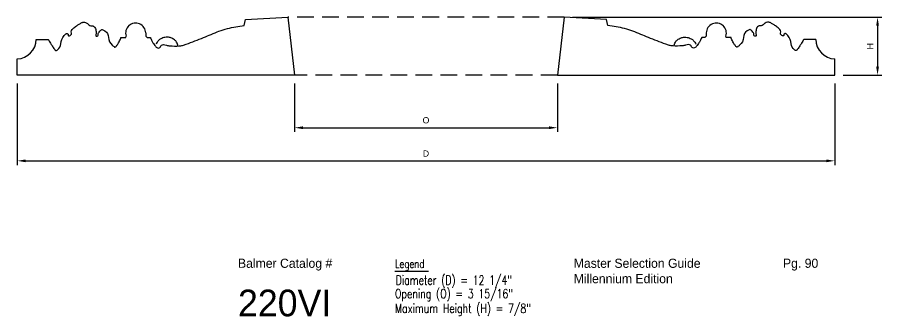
# Model space of a CAD drawing. Header units: millimetres. Extents: x 96 to 279, y 61 to 183.
# Drawn here: x 261.11 to 274.06, y 61.1 to 65.59 of the extents above; entities that cross this region are included whole.
import ezdxf

# ---------------------------------------------------------------- set-up
doc = ezdxf.new("R2010")
doc.units = ezdxf.units.MM
doc.linetypes.add('HIDDEN', pattern=[0.375, 0.25, -0.125])
doc.layers.add('DIMENSIONS', color=4, linetype='Continuous')
doc.styles.add('GENERLNARROW', font='ROMANS.shx', dxfattribs={"width": 0.75, "height": 0.068359})
doc.styles.add('ROMANS', font='TXT')
doc.styles.get("Standard").update_dxf_attribs({"font": 'arial.ttf'})
doc.dimstyles.new('BALMER1', dxfattribs={"dimscale": 0, "dimtxt": 0.09375, "dimasz": 0.125, "dimexe": 0.0625, "dimexo": 0.125, "dimgap": 0.0625, "dimtad": 1, "dimdec": 4, "dimlfac": -1, "dimzin": 3, "dimdsep": 46, "dimlunit": 4, "dimtxsty": 'Standard', "dimcen": 0.0625, "dimdle": 0.0625, "dimclrd": 256, "dimclre": 256, "dimclrt": 256, "dimadec": 0, "dimazin": 0, "dimtfac": 0.75, "dimtdec": 4, "dimtix": 1, "dimtmove": 2, "dimatfit": 3, "dimfxl": 1, "dimtolj": 1, "dimtzin": 3, "dimarcsym": 0})

# ---------------------------------------------------------------- blocks, each defined once
blk = doc.blocks.new('BALMERLEGEND')
at = {"layer": 'DIMENSIONS', "color": 7}
blk.add_line((2.375, 1.034), (2.876, 1.034), dxfattribs=at)
at = {"layer": 'DIMENSIONS', "color": 7, "style": 'ROMANS'}
for s, p in [('Balmer Catalog #', (0.023, 1.086)), ('Master Selection Guide', (5.055, 1.086)), ('Millennium Edition', (5.055, 0.855))]:
    blk.add_text(s, height=0.1367, dxfattribs=at).set_placement(p)
at = {"layer": 'DIMENSIONS', "color": 7, "style": 'GENERLNARROW', "width": 0.75}
blk.add_text('Legend', height=0.125, dxfattribs=at).set_placement((2.375, 1.085))
at = {"layer": 'DIMENSIONS', "color": 7, "style": 'ROMANS'}
for tag, p, height in [('PAGE#', (8.19, 1.086), 0.137), ('CATALOG#', (0.023, 0.359), 0.4)]:
    blk.add_attdef(tag, p, '', height=height, dxfattribs=at)
at = {"layer": 'DIMENSIONS', "color": 7, "style": 'GENERLNARROW', "width": 0.75}
for tag, p in [('DIMENSION1', (2.386, 0.833)), ('DIMENSION2', (2.375, 0.63)), ('DIMENSION3', (2.375, 0.41)), ('EXTRA', (2.375, 0.202)), ('EXTRA', (2.375, -0.006))]:
    blk.add_attdef(tag, p, '', height=0.137, dxfattribs=at)
blk = doc.blocks.new('*D129')
at = {"layer": 'Defpoints', "color": 0, "transparency": 16777216}
for p in [(269.301, 65.586), (273.357, 64.718), (273.999, 64.718)]:
    blk.add_point(p, dxfattribs=at)
at = {"layer": 'DIMENSIONS', "lineweight": -2, "transparency": 16777216}
for p, q in [((269.426, 65.586), (274.061, 65.586)), ((273.999, 65.461), (273.999, 64.843)), ((273.482, 64.718), (274.061, 64.718))]:
    blk.add_line(p, q, dxfattribs=at)
at = {"layer": 'DIMENSIONS', "transparency": 16777216}
for points in [[(273.978, 65.461), (274.019, 65.461), (273.999, 65.586)], [(273.978, 64.843), (274.019, 64.843), (273.999, 64.718)]]:
    blk.add_solid(points, dxfattribs=at)
at = {"layer": 'DIMENSIONS', "transparency": 16777216, "insert": (273.889, 65.152), "char_height": 0.0938, "attachment_point": 5, "rotation": 90}
blk.add_mtext('\\A1;H', dxfattribs=at)
blk = doc.blocks.new('*D130')
at = {"layer": 'Defpoints', "color": 0, "transparency": 16777216}
for p in [(261.106, 64.718), (273.357, 64.718), (273.357, 63.434)]:
    blk.add_point(p, dxfattribs=at)
at = {"layer": 'DIMENSIONS', "lineweight": -2, "transparency": 16777216}
for p, q in [((261.106, 64.593), (261.106, 63.371)), ((273.357, 64.593), (273.357, 63.371)), ((261.231, 63.434), (273.232, 63.434))]:
    blk.add_line(p, q, dxfattribs=at)
at = {"layer": 'DIMENSIONS', "transparency": 16777216}
for points in [[(261.231, 63.454), (261.231, 63.413), (261.106, 63.434)], [(273.232, 63.454), (273.232, 63.413), (273.357, 63.434)]]:
    blk.add_solid(points, dxfattribs=at)
at = {"layer": 'DIMENSIONS', "transparency": 16777216, "insert": (267.231, 63.543), "char_height": 0.0938, "attachment_point": 5}
blk.add_mtext('\\A1;D', dxfattribs=at)
blk = doc.blocks.new('*D131')
at = {"layer": 'Defpoints', "color": 0, "transparency": 16777216}
for p in [(265.263, 64.718), (269.2, 64.718), (269.2, 63.93)]:
    blk.add_point(p, dxfattribs=at)
at = {"layer": 'DIMENSIONS', "lineweight": -2, "transparency": 16777216}
for p, q in [((265.263, 64.593), (265.263, 63.868)), ((269.2, 64.593), (269.2, 63.868)), ((265.388, 63.93), (269.075, 63.93))]:
    blk.add_line(p, q, dxfattribs=at)
at = {"layer": 'DIMENSIONS', "transparency": 16777216}
for points in [[(265.388, 63.951), (265.388, 63.909), (265.263, 63.93)], [(269.075, 63.951), (269.075, 63.909), (269.2, 63.93)]]:
    blk.add_solid(points, dxfattribs=at)
at = {"layer": 'DIMENSIONS', "transparency": 16777216, "insert": (267.231, 64.041), "char_height": 0.0938, "attachment_point": 5}
blk.add_mtext('\\A1;O', dxfattribs=at)

msp = doc.modelspace()

# ---------------------------------------------------------------- linework, layer by layer
for p, q in [((264.50685, 65.46465), (264.52744, 65.55328)), ((264.52744, 65.55328), (265.1614, 65.58576)), ((265.1614, 65.58576), (265.26266, 64.71802)), ((269.30143, 65.58576), (269.20016, 64.71802)), ((269.93539, 65.55328), (269.30143, 65.58576)), ((269.95598, 65.46465), (269.93539, 65.55328)), ((262.7326, 65.28144), (262.73665, 65.30348)), ((271.73023, 65.28144), (271.72617, 65.30348)), ((261.3898, 65.25453), (261.56933, 65.25453)), ((262.66018, 65.28144), (262.7326, 65.28144)), ((263.05447, 65.28144), (263.09996, 65.28144)), ((271.40836, 65.28144), (271.36287, 65.28144)), ((271.80264, 65.28144), (271.73023, 65.28144)), ((273.07302, 65.25453), (272.8935, 65.25453)), ((261.1062, 64.71802), (261.1062, 64.96167)), ((273.35663, 64.71802), (273.35663, 64.96167)), ((265.26266, 64.71802), (261.1062, 64.71802)), ((269.20016, 64.71802), (273.35663, 64.71802))]:
    msp.add_line(p, q)
at = {"linetype": 'HIDDEN'}
for p, q in [((269.30143, 65.58576), (265.1614, 65.58576)), ((269.20016, 64.71802), (265.26266, 64.71802))]:
    msp.add_line(p, q, dxfattribs=at)
at = {"flags": 128}
for points in [[(261.56933, 65.25453, 0.01178786), (261.60163, 65.19802, 0.01532667), (261.6288, 65.15596, 0.00374006), (261.66322, 65.10688, 0.02010416), (261.67006, 65.09806, 0.08169899), (261.68136, 65.08838, 0.12551554), (261.6907, 65.08554, 0.15317989), (261.69395, 65.08639, 0.02787474), (261.70864, 65.09684, 0.2042826), (261.75821, 65.18886, -0.15613112), (261.81067, 65.31269, -0.01265309), (261.83007, 65.33411, -0.06233888), (261.83463, 65.33783, -0.13335061), (261.84492, 65.34096, -0.09540203), (261.85963, 65.33859, -0.40093005), (261.86777, 65.32209, 0.44276794), (261.87643, 65.30727, 0.05497201), (261.88025, 65.3069, 0.03283416), (261.88664, 65.30739, 0.42480347), (261.91652, 65.34884, -0.27357059), (261.94164, 65.41657, -0.01494563), (261.99332, 65.456, -0.01953402), (262.03486, 65.48338, -0.0150407), (262.07522, 65.50614, -0.04079164), (262.09097, 65.51284, -0.13588244), (262.11168, 65.51388, -0.06962533), (262.14907, 65.49986, -0.10202754), (262.17023, 65.48199, 0.09994831), (262.19174, 65.46367, 0.18344103), (262.22289, 65.45918, -0.20917209), (262.25025, 65.45384, -0.10096632), (262.27084, 65.43236, -0.09577772), (262.28223, 65.40317, -0.02596478), (262.28609, 65.37352, -0.02743977), (262.28672, 65.34523, -0.06338035), (262.28401, 65.32831, 0.08854055), (262.28267, 65.31606, 0.22518471), (262.28934, 65.30416, 0.23248479), (262.30242, 65.30205, 0.31497878), (262.31602, 65.31943, -0.14392398), (262.33096, 65.36172, -0.03195301), (262.354, 65.38966, -0.07607081), (262.36602, 65.3991, -0.2121398), (262.37835, 65.40029, -0.05699068), (262.41847, 65.38158, -0.25467615), (262.47424, 65.28464, 0.21349893), (262.5305, 65.16635, 0.02679696), (262.56518, 65.13985, 0.2229914), (262.57061, 65.13897, 0.13858865), (262.58663, 65.14888, 0.05923016), (262.61196, 65.18414, 0.00525944), (262.63132, 65.22007, 0.00647621), (262.64635, 65.24962, 0.01192533), (262.65117, 65.26001, 0.00587455), (262.66018, 65.28144)], [(263.0997, 65.28144, 0.02358351), (263.12362, 65.23023, 0.03095986), (263.14599, 65.19343, 0.00510863), (263.16813, 65.1623, 0.0134747), (263.17696, 65.15081, 0.06602847), (263.18826, 65.14014, 0.04094206), (263.20967, 65.12723, 0.46189707), (263.25076, 65.14482, -0.34474105), (263.29616, 65.17626, -0.06118973), (263.3426, 65.16779, 0.05747522), (263.39196, 65.15841, 0.02628769), (263.53003, 65.1556, 0.06608825), (263.58442, 65.1646, 0.01232909), (263.63758, 65.18227, 0.00495592), (263.7682, 65.23074, 0.00781107), (263.89634, 65.28206, -0.00428688), (264.12914, 65.37719, -0.03797714), (264.25577, 65.41684, -0.01969544), (264.50685, 65.46465)], [(271.36313, 65.28144, -0.02358351), (271.33921, 65.23023, -0.03095986), (271.31684, 65.19343, -0.00510863), (271.2947, 65.1623, -0.0134747), (271.28587, 65.15081, -0.06602847), (271.27457, 65.14014, -0.04094206), (271.25316, 65.12723, -0.46189707), (271.21207, 65.14482, 0.34474105), (271.16667, 65.17626, 0.06118973), (271.12022, 65.16779, -0.05747522), (271.07086, 65.15841, -0.02628769), (270.9328, 65.1556, -0.06608825), (270.87841, 65.1646, -0.01232909), (270.82525, 65.18227, -0.00495592), (270.69463, 65.23074, -0.00781107), (270.56649, 65.28206, 0.00428688), (270.33369, 65.37719, 0.03797714), (270.20706, 65.41684, 0.01969544), (269.95598, 65.46465)], [(272.8935, 65.25453, -0.01178786), (272.8612, 65.19802, -0.01532667), (272.83403, 65.15596, -0.00374006), (272.79961, 65.10688, -0.02010416), (272.79277, 65.09806, -0.08169899), (272.78147, 65.08838, -0.12551554), (272.77212, 65.08554, -0.15317989), (272.76888, 65.08639, -0.02787474), (272.75419, 65.09684, -0.2042826), (272.70462, 65.18886, 0.15613112), (272.65216, 65.31269, 0.01265309), (272.63276, 65.33411, 0.06233888), (272.6282, 65.33783, 0.13335061), (272.61791, 65.34096, 0.09540203), (272.6032, 65.33859, 0.40093005), (272.59506, 65.32209, -0.44276794), (272.5864, 65.30727, -0.05497201), (272.58258, 65.3069, -0.03283416), (272.57618, 65.30739, -0.42480347), (272.54631, 65.34884, 0.27357059), (272.52119, 65.41657, 0.01494563), (272.4695, 65.456, 0.01953402), (272.42797, 65.48338, 0.0150407), (272.38761, 65.50614, 0.04079164), (272.37186, 65.51284, 0.13588244), (272.35115, 65.51388, 0.06962533), (272.31376, 65.49986, 0.10202754), (272.2926, 65.48199, -0.09994831), (272.27108, 65.46367, -0.18344103), (272.23993, 65.45918, 0.20917209), (272.21258, 65.45384, 0.10096632), (272.19199, 65.43236, 0.09577772), (272.18059, 65.40317, 0.02596478), (272.17674, 65.37352, 0.02743977), (272.1761, 65.34523, 0.06338035), (272.17882, 65.32831, -0.08854055), (272.18016, 65.31606, -0.22518471), (272.17349, 65.30416, -0.23248479), (272.16041, 65.30205, -0.31497878), (272.14681, 65.31943, 0.14392398), (272.13187, 65.36172, 0.03195301), (272.10883, 65.38966, 0.07607081), (272.09681, 65.3991, 0.2121398), (272.08448, 65.40029, 0.05699068), (272.04436, 65.38158, 0.25467615), (271.98859, 65.28464, -0.21349893), (271.93233, 65.16635, -0.02679696), (271.89765, 65.13985, -0.2229914), (271.89222, 65.13897, -0.13858865), (271.8762, 65.14888, -0.05923016), (271.85087, 65.18414, -0.00525944), (271.83151, 65.22007, -0.00647621), (271.81648, 65.24962, -0.01192533), (271.81166, 65.26001, -0.00587455), (271.80264, 65.28144)], [(263.51389, 65.15538, 0.08327405), (263.49361, 65.21208, 0.10647598), (263.46235, 65.24758, 0.06173563), (263.40895, 65.27769, 0.08019796), (263.36289, 65.28847, 0.07554678), (263.31565, 65.28465, 0.05754547), (263.25727, 65.26356, 0.09802833), (263.21992, 65.23475, 0.07667792), (263.18773, 65.18402)], [(270.94893, 65.15538, -0.08327405), (270.96922, 65.21208, -0.10647598), (271.00048, 65.24758, -0.06173563), (271.05387, 65.27769, -0.08019796), (271.09994, 65.28847, -0.07554678), (271.14718, 65.28465, -0.05754547), (271.20556, 65.26356, -0.09802833), (271.24291, 65.23475, -0.07667792), (271.2751, 65.18402)]]:
    msp.add_lwpolyline(points, format="xyb", dxfattribs=at)
for points in [[(263.03033, 65.35133), (263.03474, 65.30457), (263.05447, 65.28144)], [(271.4325, 65.35133), (271.42809, 65.30457), (271.40836, 65.28144)]]:
    msp.add_lwpolyline(points, dxfattribs=at)
for centre, radius, start, end in [((262.87994, 65.34922), 0.15041, 0.805554, 197.701603), ((271.58289, 65.34922), 0.15041, 342.298397, 179.194446), ((261.09255, 65.25864), 0.29729, 272.632891, 359.206886), ((273.37028, 65.25864), 0.29729, 180.793114, 267.367109)]:
    msp.add_arc(centre, radius, start, end)

# ---------------------------------------------------------------- block references
at = {"layer": 'DIMENSIONS'}
msp.add_blockref('BALMERLEGEND', (264.3911, 60.74379), dxfattribs=at).add_auto_attribs({'DIMENSION1': 'Diameter (D) = 12 1/4"', 'DIMENSION2': 'Opening (O) = 3 15/16"', 'DIMENSION3': 'Maximum Height (H) = 7/8"', 'CATALOG#': '220VI', 'PAGE#': 'Pg. 90'})

# ---------------------------------------------------------------- dimensions: what is measured, and where the dimension line sits
dim = msp.add_linear_dim(base=(273.99865, 64.71802), p1=(269.30143, 65.58576), p2=(273.35663, 64.71802), angle=90, text='H', dimstyle='BALMER1', override={"dimscale": 1}, dxfattribs=at)
dim.commit()
dim.dimension.update_dxf_attribs({"geometry": '*D129', "text_midpoint": (273.88927, 65.15189)})
for base, p1, p2, text, picture, middle in [((273.35663, 63.43357), (261.1062, 64.71802), (273.35663, 64.71802), 'D', '*D130', (267.23141, 63.54295)), ((269.20016, 63.93024), (265.26266, 64.71802), (269.20016, 64.71802), 'O', '*D131', (267.23141, 64.04125))]:
    dim = msp.add_linear_dim(base=base, p1=p1, p2=p2, text=text, dimstyle='BALMER1', override={"dimscale": 1}, dxfattribs=at)
    dim.commit()
    dim.dimension.update_dxf_attribs({"geometry": picture, "text_midpoint": middle})

doc.saveas('drawing.dxf')
